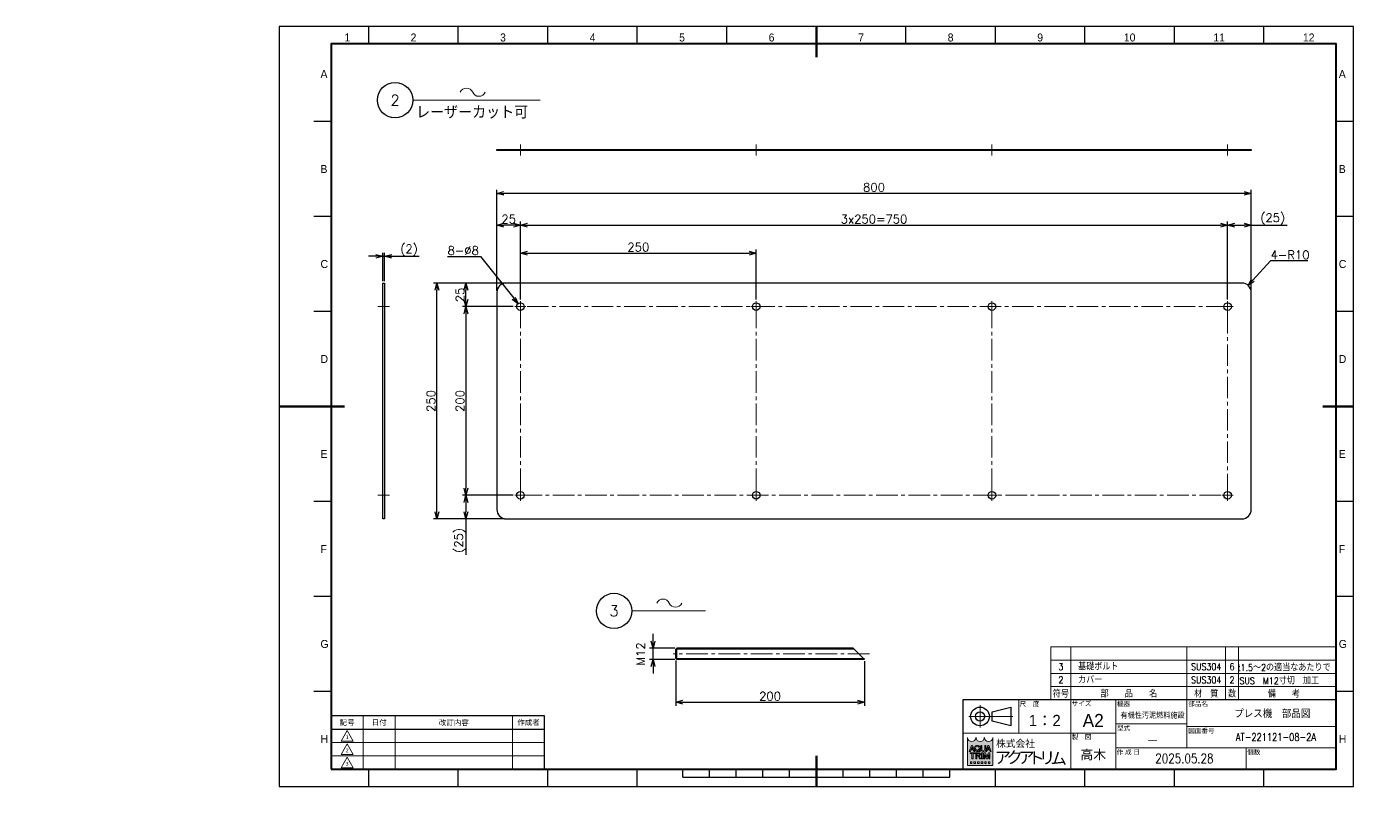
# Model space of a CAD drawing. Header units: millimetres. Extents: x 0 to 3203, y -17 to 1272.
# Drawn here: x 1796 to 3203, y 0 to 806 of the extents above; entities that cross this region are included whole.
import ezdxf
from ezdxf import colors
from ezdxf.entities.mleader import LeaderData, LeaderLine
from ezdxf.enums import TextEntityAlignment as Align
from ezdxf.math import Vec2, Vec3

# ---------------------------------------------------------------- set-up
doc = ezdxf.new("R2010")
doc.units = ezdxf.units.MM
doc.header["$LTSCALE"] = 1.2
doc.header["$PDMODE"] = 99
doc.header["$PDSIZE"] = 1
doc.linetypes.add('CENTER2', pattern=[28.575, 19.05, -3.175, 3.175, -3.175])
for name, color, linetype, lineweight in [('02_細線', 5, 'Continuous', 13), ('04_中心線', 1, 'CENTER2', 9), ('05_CENTER', 4, 'CENTER2', 13), ('08_DIM', 3, 'Continuous', 13), ('99_図枠', 7, 'Continuous', 40)]:
    doc.layers.add(name, color=color, linetype=linetype, lineweight=lineweight)
doc.styles.add('KSS_TXT', font='txt.shx', dxfattribs={"bigfont": 'extfont2.shx'})
doc.styles.add('MS_G', font='MS Gothic.ttf')
doc.styles.get("Standard").update_dxf_attribs({"font": 'txt.shx', "bigfont": 'extfont2.shx'})
doc.styles.add('寸法用', font='simplex.shx', dxfattribs={"width": 0.8, "bigfont": '@extfont2.shx'})
doc.styles.add('表題用', font='MS PGothic.ttf')
doc.dimstyles.new('KSS_DIM', dxfattribs={"dimscale": 3, "dimtxt": 3, "dimasz": 2.5, "dimexe": 1.25, "dimexo": 0.625, "dimtad": 1, "dimdsep": 46, "dimtxsty": 'KSS_TXT', "dimblk": 'OPEN30', "dimcen": 0, "dimazin": 2, "dimtfac": 0.75, "dimtmove": 0, "dimatfit": 3, "dimldrblk": 'OPEN30', "dimfxl": 1.25, "dimtolj": 1, "dimarcsym": 0})
doc.dimstyles.new('KSS_DIM$3', dxfattribs={"dimscale": 3, "dimtxt": 3, "dimasz": 2.5, "dimexe": 1.25, "dimexo": 0.625, "dimtad": 1, "dimtih": 1, "dimtoh": 1, "dimdsep": 46, "dimtxsty": 'KSS_TXT', "dimblk": 'OPEN30', "dimcen": 0, "dimazin": 2, "dimtfac": 0.75, "dimtofl": 0, "dimtmove": 0, "dimatfit": 3, "dimldrblk": 'OPEN30', "dimfxl": 1.25, "dimtolj": 1, "dimarcsym": 0})
doc.dimstyles.new('KSS_DIM$4', dxfattribs={"dimscale": 3, "dimtxt": 3, "dimasz": 2.5, "dimexe": 1.25, "dimexo": 0.625, "dimtad": 1, "dimtih": 1, "dimtoh": 1, "dimdsep": 46, "dimtxsty": 'KSS_TXT', "dimblk": 'OPEN30', "dimcen": 0, "dimse1": 1, "dimazin": 2, "dimtfac": 0.75, "dimtofl": 0, "dimtmove": 0, "dimatfit": 3, "dimldrblk": 'OPEN30', "dimfxl": 1.25, "dimtolj": 1, "dimarcsym": 0})

# ---------------------------------------------------------------- blocks, each defined once
blk = doc.blocks.new('_Open30')
at = {"color": 0, "linetype": 'ByBlock', "lineweight": -2}
for p, q in [((-1, 0.27), (0, 0)), ((0, 0), (-1, -0.27)), ((0, 0), (-1, 0))]:
    blk.add_line(p, q, dxfattribs=at)
blk = doc.blocks.new('*D175')
at = {"layer": '08_DIM', "color": 0, "lineweight": -2, "transparency": 16777216}
for p, q in [((2294.9, 525.5), (2294.9, 598.8)), ((2312.4, 595), (2302.4, 595)), ((2319.9, 516.3), (2319.9, 598.8))]:
    blk.add_line(p, q, dxfattribs=at)
at = {"layer": 'Defpoints', "color": 0, "transparency": 16777216}
for p in [(2294.9, 595), (2294.9, 523.6), (2319.9, 514.5)]:
    blk.add_point(p, dxfattribs=at)
at = {"layer": '08_DIM', "color": 0, "lineweight": -2, "transparency": 16777216, "xscale": 7.5, "yscale": 7.5, "zscale": 7.5, "rotation": 180}
blk.add_blockref('_Open30', (2294.9, 595), dxfattribs=at)
at = {"layer": '08_DIM', "color": 0, "lineweight": -2, "transparency": 16777216, "xscale": 7.5, "yscale": 7.5, "zscale": 7.5}
blk.add_blockref('_Open30', (2319.9, 595), dxfattribs=at)
at = {"layer": '08_DIM', "color": 0, "transparency": 16777216, "insert": (2307.4, 601.4), "char_height": 9, "attachment_point": 5, "style": 'KSS_TXT'}
blk.add_mtext('\\A1;25', dxfattribs=at)
blk = doc.blocks.new('*D176')
at = {"layer": '08_DIM', "color": 0, "lineweight": -2, "transparency": 16777216}
for p, q in [((2319.9, 516.3), (2319.9, 569.1)), ((2327.4, 565.3), (2562.4, 565.3)), ((2569.9, 516.3), (2569.9, 569.1))]:
    blk.add_line(p, q, dxfattribs=at)
at = {"layer": 'Defpoints', "color": 0, "transparency": 16777216}
for p in [(2569.9, 565.3), (2319.9, 514.5), (2569.9, 514.5)]:
    blk.add_point(p, dxfattribs=at)
at = {"layer": '08_DIM', "color": 0, "lineweight": -2, "transparency": 16777216, "xscale": 7.5, "yscale": 7.5, "zscale": 7.5, "rotation": 180}
blk.add_blockref('_Open30', (2319.9, 565.3), dxfattribs=at)
at = {"layer": '08_DIM', "color": 0, "lineweight": -2, "transparency": 16777216, "xscale": 7.5, "yscale": 7.5, "zscale": 7.5}
blk.add_blockref('_Open30', (2569.9, 565.3), dxfattribs=at)
at = {"layer": '08_DIM', "color": 0, "transparency": 16777216, "insert": (2444.9, 571.7), "char_height": 9, "attachment_point": 5, "style": 'KSS_TXT'}
blk.add_mtext('\\A1;250', dxfattribs=at)
blk = doc.blocks.new('*D177')
at = {"layer": '08_DIM', "color": 0, "lineweight": -2, "transparency": 16777216}
for p, q in [((2319.9, 516.3), (2319.9, 598.8)), ((2327.4, 595), (3062.4, 595)), ((3069.9, 516.3), (3069.9, 598.8))]:
    blk.add_line(p, q, dxfattribs=at)
at = {"layer": 'Defpoints', "color": 0, "transparency": 16777216}
for p in [(3069.9, 595), (2319.9, 514.5), (3069.9, 514.5)]:
    blk.add_point(p, dxfattribs=at)
at = {"layer": '08_DIM', "color": 0, "lineweight": -2, "transparency": 16777216, "xscale": 7.5, "yscale": 7.5, "zscale": 7.5, "rotation": 180}
blk.add_blockref('_Open30', (2319.9, 595), dxfattribs=at)
at = {"layer": '08_DIM', "color": 0, "lineweight": -2, "transparency": 16777216, "xscale": 7.5, "yscale": 7.5, "zscale": 7.5}
blk.add_blockref('_Open30', (3069.9, 595), dxfattribs=at)
at = {"layer": '08_DIM', "color": 0, "transparency": 16777216, "insert": (2694.9, 601.4), "char_height": 9, "attachment_point": 5, "style": 'KSS_TXT'}
blk.add_mtext('\\A1;3x250=750', dxfattribs=at)
blk = doc.blocks.new('*D178')
at = {"layer": '08_DIM', "color": 0, "lineweight": -2, "transparency": 16777216}
for p, q in [((3069.9, 516.3), (3069.9, 598.8)), ((3077.4, 595), (3087.4, 595)), ((3094.9, 525.5), (3094.9, 598.8)), ((3094.9, 595), (3133.2, 595))]:
    blk.add_line(p, q, dxfattribs=at)
at = {"layer": 'Defpoints', "color": 0, "transparency": 16777216}
for p in [(3094.9, 595), (3094.9, 523.6), (3069.9, 514.5)]:
    blk.add_point(p, dxfattribs=at)
at = {"layer": '08_DIM', "color": 0, "lineweight": -2, "transparency": 16777216, "xscale": 7.5, "yscale": 7.5, "zscale": 7.5, "rotation": 180}
blk.add_blockref('_Open30', (3069.9, 595), dxfattribs=at)
at = {"layer": '08_DIM', "color": 0, "lineweight": -2, "transparency": 16777216, "xscale": 7.5, "yscale": 7.5, "zscale": 7.5}
blk.add_blockref('_Open30', (3094.9, 595), dxfattribs=at)
at = {"layer": '08_DIM', "color": 0, "transparency": 16777216, "insert": (3117.8, 601.4), "char_height": 9, "attachment_point": 5, "style": 'KSS_TXT'}
blk.add_mtext('\\A1;(25)', dxfattribs=at)
blk = doc.blocks.new('*D179')
at = {"layer": '08_DIM', "color": 0, "lineweight": -2, "transparency": 16777216}
for p, q in [((2294.9, 525.5), (2294.9, 632.5)), ((3087.4, 628.7), (2302.4, 628.7)), ((3094.9, 525.5), (3094.9, 632.5))]:
    blk.add_line(p, q, dxfattribs=at)
at = {"layer": 'Defpoints', "color": 0, "transparency": 16777216}
for p in [(2294.9, 628.7), (2294.9, 523.6), (3094.9, 523.6)]:
    blk.add_point(p, dxfattribs=at)
at = {"layer": '08_DIM', "color": 0, "lineweight": -2, "transparency": 16777216, "xscale": 7.5, "yscale": 7.5, "zscale": 7.5, "rotation": 180}
blk.add_blockref('_Open30', (2294.9, 628.7), dxfattribs=at)
at = {"layer": '08_DIM', "color": 0, "lineweight": -2, "transparency": 16777216, "xscale": 7.5, "yscale": 7.5, "zscale": 7.5}
blk.add_blockref('_Open30', (3094.9, 628.7), dxfattribs=at)
at = {"layer": '08_DIM', "color": 0, "transparency": 16777216, "insert": (2694.9, 635.1), "char_height": 9, "attachment_point": 5, "style": 'KSS_TXT'}
blk.add_mtext('\\A1;800', dxfattribs=at)
blk = doc.blocks.new('*D180')
at = {"layer": '08_DIM', "color": 0, "lineweight": -2, "transparency": 16777216}
for p, q in [((2303.1, 533.6), (2258.4, 533.6)), ((2262.1, 516.1), (2262.1, 526.1)), ((2312.2, 508.6), (2258.4, 508.6))]:
    blk.add_line(p, q, dxfattribs=at)
at = {"layer": 'Defpoints', "color": 0, "transparency": 16777216}
for p in [(2262.1, 533.6), (2304.9, 533.6), (2314.1, 508.6)]:
    blk.add_point(p, dxfattribs=at)
at = {"layer": '08_DIM', "color": 0, "lineweight": -2, "transparency": 16777216, "xscale": 7.5, "yscale": 7.5, "zscale": 7.5}
for p, rotation in [((2262.1, 533.6), 90), ((2262.1, 508.6), 270)]:
    blk.add_blockref('_Open30', p, dxfattribs=dict(at, rotation=rotation))
at = {"layer": '08_DIM', "color": 0, "transparency": 16777216, "insert": (2255.8, 521.1), "char_height": 9, "attachment_point": 5, "rotation": 90, "style": 'KSS_TXT'}
blk.add_mtext('\\A1;25', dxfattribs=at)
blk = doc.blocks.new('*D181')
at = {"layer": '08_DIM', "color": 0, "lineweight": -2, "transparency": 16777216}
for p, q in [((2312.2, 508.6), (2258.4, 508.6)), ((2262.1, 501.1), (2262.1, 316.1)), ((2312.2, 308.6), (2258.4, 308.6))]:
    blk.add_line(p, q, dxfattribs=at)
at = {"layer": 'Defpoints', "color": 0, "transparency": 16777216}
for p in [(2314.1, 508.6), (2262.1, 308.6), (2314.1, 308.6)]:
    blk.add_point(p, dxfattribs=at)
at = {"layer": '08_DIM', "color": 0, "lineweight": -2, "transparency": 16777216, "xscale": 7.5, "yscale": 7.5, "zscale": 7.5}
for p, rotation in [((2262.1, 508.6), 90), ((2262.1, 308.6), 270)]:
    blk.add_blockref('_Open30', p, dxfattribs=dict(at, rotation=rotation))
at = {"layer": '08_DIM', "color": 0, "transparency": 16777216, "insert": (2255.8, 408.6), "char_height": 9, "attachment_point": 5, "rotation": 90, "style": 'KSS_TXT'}
blk.add_mtext('\\A1;200', dxfattribs=at)
blk = doc.blocks.new('*D182')
at = {"layer": '08_DIM', "color": 0, "lineweight": -2, "transparency": 16777216}
for p, q in [((2312.2, 308.6), (2258.4, 308.6)), ((2262.1, 301.1), (2262.1, 291.1)), ((2303.1, 283.6), (2258.4, 283.6)), ((2262.1, 283.6), (2262.1, 245.4))]:
    blk.add_line(p, q, dxfattribs=at)
at = {"layer": 'Defpoints', "color": 0, "transparency": 16777216}
for p in [(2314.1, 308.6), (2262.1, 283.6), (2304.9, 283.6)]:
    blk.add_point(p, dxfattribs=at)
at = {"layer": '08_DIM', "color": 0, "lineweight": -2, "transparency": 16777216, "xscale": 7.5, "yscale": 7.5, "zscale": 7.5}
for p, rotation in [((2262.1, 308.6), 90), ((2262.1, 283.6), 270)]:
    blk.add_blockref('_Open30', p, dxfattribs=dict(at, rotation=rotation))
at = {"layer": '08_DIM', "color": 0, "transparency": 16777216, "insert": (2255.8, 260.7), "char_height": 9, "attachment_point": 5, "rotation": 90, "style": 'KSS_TXT'}
blk.add_mtext('\\A1;(25)', dxfattribs=at)
blk = doc.blocks.new('*D183')
at = {"layer": '08_DIM', "color": 0, "lineweight": -2, "transparency": 16777216}
for p, q in [((2303.1, 533.6), (2227.6, 533.6)), ((2231.4, 291.1), (2231.4, 526.1)), ((2303.1, 283.6), (2227.6, 283.6))]:
    blk.add_line(p, q, dxfattribs=at)
at = {"layer": 'Defpoints', "color": 0, "transparency": 16777216}
for p in [(2231.4, 533.6), (2304.9, 533.6), (2304.9, 283.6)]:
    blk.add_point(p, dxfattribs=at)
at = {"layer": '08_DIM', "color": 0, "lineweight": -2, "transparency": 16777216, "xscale": 7.5, "yscale": 7.5, "zscale": 7.5}
for p, rotation in [((2231.4, 533.6), 90), ((2231.4, 283.6), 270)]:
    blk.add_blockref('_Open30', p, dxfattribs=dict(at, rotation=rotation))
at = {"layer": '08_DIM', "color": 0, "transparency": 16777216, "insert": (2225, 408.6), "char_height": 9, "attachment_point": 5, "rotation": 90, "style": 'KSS_TXT'}
blk.add_mtext('\\A1;250', dxfattribs=at)
blk = doc.blocks.new('*D184')
at = {"layer": '08_DIM', "color": 0, "lineweight": -2, "transparency": 16777216}
for p, q in [((3115.3, 557.1), (3096.7, 536.6)), ((3154.8, 557.1), (3115.3, 557.1))]:
    blk.add_line(p, q, dxfattribs=at)
at = {"layer": 'Defpoints', "color": 0, "transparency": 16777216}
for p in [(3084.9, 523.6), (3091.6, 531)]:
    blk.add_point(p, dxfattribs=at)
at = {"layer": '08_DIM', "color": 0, "lineweight": -2, "transparency": 16777216, "xscale": 7.5, "yscale": 7.5, "zscale": 7.5, "rotation": 227.857630260528}
blk.add_blockref('_Open30', (3091.6, 531), dxfattribs=at)
at = {"layer": '08_DIM', "color": 0, "transparency": 16777216, "insert": (3136.1, 563.5), "char_height": 9, "attachment_point": 5, "style": 'KSS_TXT'}
blk.add_mtext('\\A1;4-R10', dxfattribs=at)
blk = doc.blocks.new('*D185')
at = {"layer": '08_DIM', "color": 0, "lineweight": -2, "transparency": 16777216}
for p, q in [((2173.9, 535.5), (2173.9, 565.8)), ((2175.9, 535.5), (2175.9, 565.8)), ((2166.4, 562), (2158.9, 562)), ((2173.9, 562), (2175.9, 562)), ((2183.4, 562), (2212.6, 562))]:
    blk.add_line(p, q, dxfattribs=at)
at = {"layer": 'Defpoints', "color": 0, "transparency": 16777216}
for p in [(2175.9, 562), (2173.9, 533.6), (2175.9, 533.6)]:
    blk.add_point(p, dxfattribs=at)
at = {"layer": '08_DIM', "color": 0, "lineweight": -2, "transparency": 16777216, "xscale": 7.5, "yscale": 7.5, "zscale": 7.5}
blk.add_blockref('_Open30', (2173.9, 562), dxfattribs=at)
at = {"layer": '08_DIM', "color": 0, "lineweight": -2, "transparency": 16777216, "xscale": 7.5, "yscale": 7.5, "zscale": 7.5, "rotation": 180}
blk.add_blockref('_Open30', (2175.9, 562), dxfattribs=at)
at = {"layer": '08_DIM', "color": 0, "transparency": 16777216, "insert": (2201.8, 568.4), "char_height": 9, "attachment_point": 5, "style": 'KSS_TXT'}
blk.add_mtext('\\A1;(2)', dxfattribs=at)
blk = doc.blocks.new('*D186')
at = {"layer": '08_DIM', "color": 0, "lineweight": -2, "transparency": 16777216}
for p, q in [((2242.7, 561.7), (2277.6, 561.7)), ((2277.6, 561.7), (2312.8, 517.6))]:
    blk.add_line(p, q, dxfattribs=at)
at = {"layer": 'Defpoints', "color": 0, "transparency": 16777216}
for p in [(2317.4, 511.7), (2322.4, 505.5)]:
    blk.add_point(p, dxfattribs=at)
at = {"layer": '08_DIM', "color": 0, "lineweight": -2, "transparency": 16777216, "xscale": 7.5, "yscale": 7.5, "zscale": 7.5, "rotation": 308.5551457566594}
blk.add_blockref('_Open30', (2317.4, 511.7), dxfattribs=at)
at = {"layer": '08_DIM', "color": 0, "transparency": 16777216, "insert": (2259.2, 568.1), "char_height": 9, "attachment_point": 5, "style": 'KSS_TXT'}
blk.add_mtext('\\A1;8-%%C8', dxfattribs=at)
blk = doc.blocks.new('*D189')
at = {"layer": '08_DIM', "color": 0, "lineweight": -2, "transparency": 16777216}
for p, q in [((2484.7, 133.6), (2484.7, 85.4)), ((2684.7, 132.7), (2684.7, 85.4)), ((2492.2, 89.2), (2677.2, 89.2))]:
    blk.add_line(p, q, dxfattribs=at)
at = {"layer": 'Defpoints', "color": 0, "transparency": 16777216}
for p in [(2484.7, 135.5), (2684.7, 134.6), (2684.7, 89.2)]:
    blk.add_point(p, dxfattribs=at)
at = {"layer": '08_DIM', "color": 0, "lineweight": -2, "transparency": 16777216, "xscale": 7.5, "yscale": 7.5, "zscale": 7.5, "rotation": 180}
blk.add_blockref('_Open30', (2484.7, 89.2), dxfattribs=at)
at = {"layer": '08_DIM', "color": 0, "lineweight": -2, "transparency": 16777216, "xscale": 7.5, "yscale": 7.5, "zscale": 7.5}
blk.add_blockref('_Open30', (2684.7, 89.2), dxfattribs=at)
at = {"layer": '08_DIM', "color": 0, "transparency": 16777216, "insert": (2584.7, 95.6), "char_height": 9, "attachment_point": 5, "style": 'KSS_TXT'}
blk.add_mtext('\\A1;200', dxfattribs=at)
blk = doc.blocks.new('AM_BALLOON1')
at = {"transparency": 16777216}
blk.add_circle((0, 0), 5, dxfattribs=at)
blk.add_attdef('B_NUMBER', text='', height=3, dxfattribs=at).set_placement((0, 0), align=Align.MIDDLE_CENTER)
blk = doc.blocks.new('_OPEN')
at = {"color": 0, "linetype": 'ByBlock'}
for p, q in [((-1, 0.17), (0, 0)), ((0, 0), (-1, -0.17)), ((0, 0), (-1, 0))]:
    blk.add_line(p, q, dxfattribs=at)
blk = doc.blocks.new('p1ba05')
for centre, start, end in [((-2.95, 0.29), 24.2276, 155.5758), ((0, 1.62), 204.2276, 335.5758)]:
    blk.add_arc(centre, 1.62, start, end)
blk = doc.blocks.new('*D193')
at = {"layer": '08_DIM', "color": 0, "lineweight": -2, "transparency": 16777216}
for p, q in [((2460.5, 154.1), (2460.5, 161.6)), ((2483.8, 146.6), (2456.7, 146.6)), ((2460.5, 134.6), (2460.5, 146.6)), ((2483.8, 134.6), (2456.7, 134.6)), ((2460.5, 127.1), (2460.5, 119.6))]:
    blk.add_line(p, q, dxfattribs=at)
at = {"layer": 'Defpoints', "color": 0, "transparency": 16777216}
for p in [(2460.5, 146.6), (2485.7, 146.6), (2485.7, 134.6)]:
    blk.add_point(p, dxfattribs=at)
at = {"layer": '08_DIM', "color": 0, "lineweight": -2, "transparency": 16777216, "xscale": 7.5, "yscale": 7.5, "zscale": 7.5}
for p, rotation in [((2460.5, 146.6), 270), ((2460.5, 134.6), 90)]:
    blk.add_blockref('_Open30', p, dxfattribs=dict(at, rotation=rotation))
at = {"layer": '08_DIM', "color": 0, "transparency": 16777216, "insert": (2447.4, 140.3), "char_height": 9, "attachment_point": 5, "rotation": 90, "style": 'KSS_TXT'}
blk.add_mtext('\\A1;M12', dxfattribs=at)

msp = doc.modelspace()

# ---------------------------------------------------------------- hatches: boundary and pattern name
at = {"layer": '99_図枠', "lineweight": 5}
h = msp.add_hatch(color=256, dxfattribs=at)
h.dxf.hatch_style = 1
edge = h.paths.add_edge_path()
edge.add_arc((2820.888, 51.518), 0.128, 90, 180)
edge.add_ellipse((2816.405, 51.518), major_axis=(-4.355, 0), ratio=0.88235294, start_angle=360, end_angle=540, ccw=False)
edge.add_arc((2811.923, 51.518), 0.128, 3.187318, 180)
edge.add_ellipse((2807.44, 51.518), major_axis=(-4.355, 0), ratio=0.88235294, start_angle=360, end_angle=540, ccw=False)
edge.add_arc((2802.957, 51.518), 0.128, 3.187318, 180)
edge.add_ellipse((2798.474, 51.518), major_axis=(-4.355, 0), ratio=0.88235294, start_angle=360, end_angle=540, ccw=False)
edge.add_arc((2793.992, 51.518), 0.128, 3.187318, 90)
edge.add_line((2793.992, 51.646), (2793.992, 22.059))
edge.add_line((2793.992, 22.059), (2820.888, 22.059))
edge.add_line((2820.888, 22.059), (2820.888, 51.646))
h.paths.add_polyline_path([(2798.329, 43.344), (2799.391, 43.344), (2801.805, 36.971), (2801.805, 36.94), (2800.656, 36.94), (2800.055, 38.629), (2797.69, 38.629), (2798.037, 39.602), (2799.708, 39.602), (2798.86, 41.985), (2797.064, 36.94), (2795.914, 36.94), (2795.914, 36.971)], flags=16)
edge = h.paths.add_edge_path(flags=16)
edge.add_ellipse((2804.478, 40.527), major_axis=(-2.946, 0), ratio=0.95652174, start_angle=180, end_angle=360, ccw=False)
edge.add_line((2807.424, 40.527), (2807.424, 39.758))
edge.add_ellipse((2804.478, 39.758), major_axis=(-2.946, 0), ratio=0.95652174, start_angle=142.105255, end_angle=180, ccw=False)
edge.add_line((2806.803, 38.027), (2805.977, 38.708))
edge.add_ellipse((2804.478, 39.834), major_axis=(1.878, 0), ratio=0.99503582, start_angle=-37.042763, end_angle=0)
edge.add_line((2806.357, 39.833), (2806.357, 40.451))
edge.add_ellipse((2804.478, 40.451), major_axis=(1.878, 0), ratio=0.99471826, start_angle=360, end_angle=540)
edge.add_line((2802.6, 40.451), (2802.6, 39.833))
edge.add_ellipse((2804.478, 39.834), major_axis=(1.878, 0), ratio=0.99503582, start_angle=-180, end_angle=-65.757949)
edge.add_line((2805.249, 38.129), (2804.726, 38.638))
edge.add_line((2804.726, 38.638), (2805.294, 39.241))
edge.add_line((2805.294, 39.241), (2807.666, 37.286))
edge.add_line((2807.666, 37.286), (2806.925, 36.499))
edge.add_line((2806.925, 36.499), (2806.034, 37.366))
edge.add_ellipse((2804.478, 39.758), major_axis=(-2.946, 0), ratio=0.95652174, start_angle=0, end_angle=121.883625, ccw=False)
edge.add_line((2801.532, 39.758), (2801.532, 40.527))
h.paths.add_polyline_path([(2801.996, 35.66), (2801.996, 34.763), (2800.075, 34.763, 0.41421356), (2799.947, 34.635), (2799.947, 29.256), (2798.794, 29.256), (2798.794, 34.635, 0.41421356), (2798.666, 34.763), (2796.745, 34.763), (2796.745, 35.66)], flags=16)
edge = h.paths.add_edge_path(flags=16)
edge.add_line((2802.726, 35.66), (2805.672, 35.66))
edge.add_ellipse((2805.672, 33.975), major_axis=(-2.067, 0), ratio=0.8148203, start_angle=111.386975, end_angle=270, ccw=False)
edge.add_arc((2805.989, 31.692), 0.837, 22.272952, 58.553113, ccw=False)
edge.add_line((2806.764, 32.009), (2807.867, 29.307))
edge.add_line((2807.867, 29.307), (2807.867, 29.256))
edge.add_line((2807.867, 29.256), (2806.625, 29.256))
edge.add_line((2806.625, 29.256), (2805.65, 31.969))
edge.add_arc((2805.175, 31.778), 0.512, 21.928298, 90)
edge.add_line((2805.175, 32.29), (2803.917, 32.29))
edge.add_line((2803.917, 32.29), (2803.917, 33.187))
edge.add_line((2803.917, 33.187), (2805.826, 33.187))
edge.add_arc((2805.798, 33.975), 0.789, 271.997057, 448.002943)
edge.add_line((2805.826, 34.763), (2803.879, 34.763))
edge.add_line((2803.879, 34.763), (2803.879, 29.256))
edge.add_line((2803.879, 29.256), (2802.726, 29.256))
edge.add_line((2802.726, 29.256), (2802.726, 35.66))
h.paths.add_polyline_path([(2808.016, 43.344), (2809.169, 43.344), (2809.169, 39.758, 0.17503056), (2809.677, 38.29, 0.25714961), (2811.734, 38.29, 0.17503056), (2812.243, 39.758), (2812.243, 43.344), (2813.395, 43.344), (2813.395, 39.526, -0.37939124), (2810.898, 36.94), (2810.514, 36.94, -0.37939124), (2808.016, 39.526)], flags=16)
h.paths.add_polyline_path([(2808.839, 35.66), (2810.248, 35.66), (2810.248, 34.763, 0.41421356), (2810.119, 34.635), (2810.119, 30.28, 0.41421356), (2810.248, 30.152), (2810.248, 29.256), (2808.839, 29.256), (2808.839, 30.152, 0.41421356), (2808.967, 30.28), (2808.967, 34.635, 0.41421356), (2808.839, 34.763)], flags=16)
h.paths.add_polyline_path([(2811.402, 35.66), (2813.074, 35.66), (2814.603, 31.009), (2816.133, 35.66), (2817.807, 35.66), (2817.807, 29.256), (2816.654, 29.256), (2816.654, 33.738), (2815.18, 29.256), (2814.027, 29.256), (2812.553, 33.738), (2812.554, 29.256), (2811.402, 29.256)], flags=16)
h.paths.add_polyline_path([(2815.745, 43.344), (2816.807, 43.344), (2819.222, 36.971), (2819.222, 36.94), (2818.072, 36.94), (2817.471, 38.629), (2815.107, 38.629), (2815.454, 39.602), (2817.125, 39.602), (2816.276, 41.985), (2814.48, 36.94), (2813.331, 36.94), (2813.331, 36.971)], flags=16)
h.paths.add_polyline_path([(2797.065, 25.902), (2798.602, 25.902), (2798.602, 24.365), (2797.065, 24.365)], flags=16)
h.paths.add_polyline_path([(2800.908, 25.902), (2802.445, 25.902), (2802.445, 24.365), (2800.908, 24.365)], flags=16)
h.paths.add_polyline_path([(2804.75, 25.902), (2806.287, 25.902), (2806.287, 24.365), (2804.75, 24.365)], flags=16)
h.paths.add_polyline_path([(2808.593, 25.902), (2810.13, 25.902), (2810.13, 24.365), (2808.593, 24.365)], flags=16)
h.paths.add_polyline_path([(2812.435, 25.902), (2813.972, 25.902), (2813.972, 24.365), (2812.435, 24.365)], flags=16)
h.paths.add_polyline_path([(2816.277, 25.902), (2817.814, 25.902), (2817.814, 24.365), (2816.277, 24.365)], flags=16)

# ---------------------------------------------------------------- linework, layer by layer
at = {"color": 0}
for p, q in [((2485.678, 146.573), (2484.731, 145.626)), ((2484.731, 135.52), (2484.731, 145.626)), ((2485.678, 134.573), (2485.678, 146.573)), ((2672.731, 146.573), (2485.678, 146.573)), ((2485.678, 134.573), (2484.731, 135.52)), ((2684.731, 134.573), (2485.678, 134.573))]:
    msp.add_line(p, q, dxfattribs=at)
msp.add_line((2672.731, 146.573), (2684.731, 134.573))
for points in [[(2294.93, 675.332), (3094.93, 675.332), (3094.93, 674.132), (2294.93, 674.132)], [(2173.898, 533.617), (2175.898, 533.626), (2175.898, 283.626), (2173.898, 283.617)]]:
    msp.add_lwpolyline(points, close=True, dxfattribs=at)
msp.add_lwpolyline([(2304.93, 283.617), (3084.93, 283.617, 0.41421356), (3094.93, 293.617), (3094.93, 523.617, 0.41421356), (3084.93, 533.617), (2304.93, 533.617, 0.41421356), (2294.93, 523.617), (2294.93, 293.617, 0.41421356)], format="xyb", close=True, dxfattribs=at)
for centre in [(2319.93, 508.617), (2569.93, 508.617), (2819.93, 508.617), (3069.93, 508.617), (2319.93, 308.617), (2569.93, 308.617), (2819.93, 308.617), (3069.93, 308.617)]:
    msp.add_circle(centre, 4, dxfattribs=at)
at = {"layer": '02_細線'}
for p, q in [((2673.678, 145.626), (2484.731, 145.626)), ((2882.562, 91.846), (2882.562, 147.841)), ((2882.562, 147.841), (3184.974, 147.841)), ((2903.56, 147.841), (2903.56, 91.846)), ((3026.728, 147.841), (3026.728, 91.846)), ((3067.612, 147.841), (3067.612, 91.846)), ((3081.611, 147.841), (3081.611, 91.846)), ((2684.731, 135.52), (2484.731, 135.52)), ((2882.562, 133.842), (3184.974, 133.842)), ((2882.562, 119.844), (3184.974, 119.844)), ((2882.562, 105.845), (3184.974, 105.845))]:
    msp.add_line(p, q, dxfattribs=at)
at = {"layer": '04_中心線', "linetype": 'CENTER2'}
msp.add_line((2690.009, 140.573), (2481.731, 140.573), dxfattribs=at)
at = {"layer": '05_CENTER'}
for p, q in [((2319.93, 668.879), (2319.93, 680.565)), ((2569.93, 668.879), (2569.93, 680.565)), ((2819.93, 668.879), (2819.93, 680.565)), ((3069.93, 668.879), (3069.93, 680.565)), ((2181.119, 508.617), (2168.633, 508.617)), ((2325.773, 508.617), (2314.087, 508.617)), ((2319.93, 502.774), (2319.93, 514.46)), ((2575.773, 508.617), (2564.087, 508.617)), ((2569.93, 502.774), (2569.93, 514.46)), ((2569.93, 508.617), (2569.93, 308.617)), ((2825.773, 508.617), (2814.087, 508.617)), ((2819.93, 502.774), (2819.93, 514.46)), ((2819.93, 508.617), (2819.93, 308.617)), ((3075.773, 508.617), (3064.087, 508.617)), ((3069.93, 502.774), (3069.93, 514.46)), ((2319.93, 302.774), (2319.93, 314.46)), ((2569.93, 302.774), (2569.93, 314.46)), ((2819.93, 302.774), (2819.93, 314.46)), ((3069.93, 302.774), (3069.93, 314.46)), ((2181.119, 308.617), (2168.633, 308.617)), ((2325.773, 308.617), (2314.087, 308.617)), ((2575.773, 308.617), (2564.087, 308.617)), ((2825.773, 308.617), (2814.087, 308.617)), ((3075.773, 308.617), (3064.087, 308.617))]:
    msp.add_line(p, q, dxfattribs=at)
msp.add_lwpolyline([(2319.93, 308.617), (3069.93, 308.617), (3069.93, 508.617), (2319.93, 508.617)], close=True, dxfattribs=at)
at = {"layer": '08_DIM'}
for p, q in [((2205.729, 727.498), (2340.84, 727.498)), ((2437.948, 185.945), (2516.098, 185.945))]:
    msp.add_line(p, q, dxfattribs=at)
at = {"layer": '99_図枠', "lineweight": 25}
for p, q in [((2159.009, 787.174), (2159.009, 805.56)), ((2253.95, 787.174), (2253.95, 805.56)), ((2348.891, 787.174), (2348.891, 805.56)), ((2443.832, 787.174), (2443.832, 805.56)), ((2538.773, 787.174), (2538.773, 805.56)), ((2728.655, 787.174), (2728.655, 805.56)), ((2823.596, 787.174), (2823.596, 805.56)), ((2918.537, 787.174), (2918.537, 805.56)), ((2918.537, 787.174), (2918.537, 805.56)), ((3013.478, 787.174), (3013.478, 805.56)), ((3108.419, 787.174), (3108.419, 805.56)), ((2119.168, 704.855), (2100.783, 704.855)), ((3203.36, 704.855), (3184.974, 704.855)), ((2119.168, 604.149), (2100.783, 604.149)), ((3203.36, 604.149), (3184.974, 604.149)), ((2119.168, 503.444), (2100.783, 503.444)), ((3203.36, 503.444), (3184.974, 503.444)), ((2119.168, 302.034), (2100.783, 302.034)), ((3203.36, 302.034), (3184.974, 302.034)), ((2119.168, 201.328), (2100.783, 201.328)), ((3203.36, 201.328), (3184.974, 201.328)), ((2119.168, 100.623), (2100.783, 100.623)), ((3203.36, 100.623), (3184.974, 100.623)), ((2119.168, 60.732), (2345.454, 60.732)), ((2159.009, 0), (2159.009, 18.304)), ((2253.95, 0), (2253.95, 18.304)), ((2348.891, 0), (2348.891, 18.304)), ((2443.832, 0), (2443.832, 18.304)), ((2492.285, 9.818), (2492.285, 18.304)), ((2520.571, 9.818), (2520.571, 18.304)), ((2548.857, 9.818), (2548.857, 18.304)), ((2577.142, 9.818), (2577.142, 18.304)), ((2605.428, 9.818), (2605.428, 18.304)), ((2662, 9.818), (2662, 18.304)), ((2690.285, 9.818), (2690.285, 18.304)), ((2718.571, 9.818), (2718.571, 18.304)), ((2746.857, 9.818), (2746.857, 18.304)), ((2775.142, 9.818), (2775.142, 18.304)), ((2823.596, 0), (2823.596, 18.304)), ((2918.537, -0.082), (2918.537, 18.304)), ((2918.537, 0), (2918.537, 18.304)), ((3013.478, 0), (3013.478, 18.304)), ((3108.419, 0), (3108.419, 18.304)), ((2492.285, 9.818), (2775.142, 9.818))]:
    msp.add_line(p, q, dxfattribs=at)
at = {"layer": '99_図枠', "lineweight": 53}
for p, q in [((2633.714, 805.56), (2633.714, 773.031)), ((2064.068, 402.739), (2133.311, 402.739)), ((3203.36, 402.739), (3170.831, 402.739)), ((2633.714, 0), (2633.714, 32.446))]:
    msp.add_line(p, q, dxfattribs=at)
at = {"layer": '99_図枠', "lineweight": 13}
for p, q in [((2807.289, 62.288), (2807.289, 86.048)), ((2848.374, 56.489), (2848.374, 91.846)), ((2903.531, 18.304), (2903.531, 91.846)), ((2951.188, 18.304), (2951.188, 91.846)), ((3026.712, 91.846), (3026.712, 40.932)), ((2153.111, 18.304), (2153.111, 74.875)), ((2187.054, 18.304), (2187.054, 74.875)), ((2311.511, 18.304), (2311.511, 74.875)), ((2795.409, 74.168), (2841.939, 74.168)), ((2951.188, 56.489), (2788.974, 56.489)), ((2951.188, 66.389), (3026.712, 66.389)), ((3026.712, 63.561), (3184.974, 63.561)), ((2119.168, 46.589), (2345.454, 46.589)), ((2119.168, 32.446), (2345.454, 32.446)), ((2951.188, 40.932), (3184.974, 40.932)), ((3089.46, 40.932), (3089.46, 18.304))]:
    msp.add_line(p, q, dxfattribs=at)
at = {"layer": '99_図枠', "lineweight": 5}
for p, q in [((2793.992, 22.059), (2793.992, 51.646)), ((2795.914, 36.971), (2798.329, 43.344)), ((2798.329, 43.344), (2799.391, 43.344)), ((2801.805, 36.971), (2799.391, 43.344)), ((2808.016, 39.526), (2808.016, 43.344)), ((2809.169, 43.344), (2808.016, 43.344)), ((2809.169, 39.758), (2809.169, 43.344)), ((2812.243, 39.758), (2812.243, 43.344)), ((2812.243, 43.344), (2813.395, 43.344)), ((2813.331, 36.971), (2815.745, 43.344)), ((2813.395, 39.526), (2813.395, 43.344)), ((2815.745, 43.344), (2816.807, 43.344)), ((2819.222, 36.971), (2816.807, 43.344)), ((2820.888, 51.646), (2820.888, 22.059)), ((2795.914, 36.94), (2795.914, 36.971)), ((2795.914, 36.971), (2795.914, 36.971)), ((2795.914, 36.94), (2795.914, 36.971)), ((2795.914, 36.94), (2797.064, 36.94)), ((2796.745, 35.66), (2801.996, 35.66)), ((2796.745, 35.66), (2796.745, 34.763)), ((2796.745, 34.763), (2798.666, 34.763)), ((2797.064, 36.94), (2798.86, 41.985)), ((2797.69, 38.629), (2798.037, 39.602)), ((2797.69, 38.629), (2800.055, 38.629)), ((2798.037, 39.602), (2799.708, 39.602)), ((2798.794, 29.256), (2798.794, 34.635)), ((2798.794, 29.256), (2799.947, 29.256)), ((2799.708, 39.602), (2798.86, 41.985)), ((2799.947, 29.256), (2799.947, 34.635)), ((2800.656, 36.94), (2800.055, 38.629)), ((2800.075, 34.763), (2801.996, 34.763)), ((2801.805, 36.94), (2800.656, 36.94)), ((2801.532, 40.527), (2801.532, 39.758)), ((2801.805, 36.94), (2801.805, 36.971)), ((2801.996, 35.66), (2801.996, 34.763)), ((2802.6, 40.451), (2802.6, 39.837)), ((2802.726, 35.66), (2802.726, 29.256)), ((2802.726, 35.66), (2805.672, 35.66)), ((2802.726, 29.256), (2803.879, 29.256)), ((2803.879, 29.256), (2803.879, 34.763)), ((2803.879, 34.763), (2805.826, 34.763)), ((2803.917, 32.29), (2803.917, 33.187)), ((2803.917, 33.187), (2805.826, 33.187)), ((2803.917, 32.29), (2805.175, 32.29)), ((2804.726, 38.638), (2805.294, 39.241)), ((2804.726, 38.638), (2805.249, 38.129)), ((2805.294, 39.241), (2807.666, 37.286)), ((2805.65, 31.969), (2806.625, 29.256)), ((2805.977, 38.708), (2806.803, 38.027)), ((2806.034, 37.366), (2806.925, 36.499)), ((2806.357, 40.451), (2806.357, 39.837)), ((2806.625, 29.256), (2807.867, 29.256)), ((2806.764, 32.009), (2807.867, 29.307)), ((2806.925, 36.499), (2807.666, 37.286)), ((2807.424, 40.527), (2807.424, 39.758)), ((2807.867, 29.307), (2807.867, 29.256)), ((2808.839, 35.66), (2810.248, 35.66)), ((2808.839, 35.66), (2808.839, 34.763)), ((2808.839, 29.256), (2808.839, 30.152)), ((2808.839, 29.256), (2810.248, 29.256)), ((2808.967, 30.28), (2808.967, 34.635)), ((2810.119, 30.28), (2810.119, 34.635)), ((2810.248, 35.66), (2810.248, 34.763)), ((2810.248, 29.256), (2810.248, 30.152)), ((2810.898, 36.94), (2810.514, 36.94)), ((2811.402, 35.66), (2811.402, 29.256)), ((2811.402, 35.66), (2813.074, 35.66)), ((2811.402, 29.256), (2812.554, 29.256)), ((2812.554, 29.256), (2812.553, 33.738)), ((2814.027, 29.256), (2812.553, 33.738)), ((2814.603, 31.009), (2813.074, 35.66)), ((2813.331, 36.94), (2813.331, 36.971)), ((2813.331, 36.971), (2813.331, 36.971)), ((2813.331, 36.94), (2813.331, 36.971)), ((2813.331, 36.94), (2814.48, 36.94)), ((2814.027, 29.256), (2815.18, 29.256)), ((2814.48, 36.94), (2816.276, 41.985)), ((2814.603, 31.009), (2816.133, 35.66)), ((2815.107, 38.629), (2815.454, 39.602)), ((2815.107, 38.629), (2817.471, 38.629)), ((2815.18, 29.256), (2816.654, 33.738)), ((2815.454, 39.602), (2817.125, 39.602)), ((2817.807, 35.66), (2816.133, 35.66)), ((2817.125, 39.602), (2816.276, 41.985)), ((2816.654, 33.738), (2816.654, 29.256)), ((2816.654, 29.256), (2817.807, 29.256)), ((2818.072, 36.94), (2817.471, 38.629)), ((2817.807, 29.256), (2817.807, 35.66)), ((2819.222, 36.94), (2818.072, 36.94)), ((2819.222, 36.94), (2819.222, 36.971)), ((2820.888, 22.059), (2793.992, 22.059)), ((2797.065, 25.902), (2798.602, 25.902)), ((2797.065, 25.902), (2797.065, 24.365)), ((2798.602, 24.365), (2797.065, 24.365)), ((2798.602, 25.902), (2798.602, 24.365)), ((2800.908, 25.902), (2802.445, 25.902)), ((2800.908, 25.902), (2800.908, 24.365)), ((2802.445, 24.365), (2800.908, 24.365)), ((2802.445, 25.902), (2802.445, 24.365)), ((2804.75, 25.902), (2806.287, 25.902)), ((2804.75, 25.902), (2804.75, 24.365)), ((2806.287, 24.365), (2804.75, 24.365)), ((2806.287, 25.902), (2806.287, 24.365)), ((2808.593, 25.902), (2810.13, 25.902)), ((2808.593, 25.902), (2808.593, 24.365)), ((2810.13, 24.365), (2808.593, 24.365)), ((2810.13, 25.902), (2810.13, 24.365)), ((2812.435, 25.902), (2813.972, 25.902)), ((2812.435, 25.902), (2812.435, 24.365)), ((2813.972, 24.365), (2812.435, 24.365)), ((2813.972, 25.902), (2813.972, 24.365)), ((2817.814, 25.902), (2816.277, 25.902)), ((2816.277, 25.902), (2816.277, 24.365)), ((2816.277, 24.365), (2817.814, 24.365)), ((2817.814, 25.902), (2817.814, 24.365))]:
    msp.add_line(p, q, dxfattribs=at)
at = {"layer": '99_図枠'}
msp.add_lwpolyline([(2119.168, 18.304), (3184.974, 18.304), (3184.974, 787.174), (2119.168, 787.174)], close=True, dxfattribs=at)
at = {"layer": '99_図枠', "lineweight": 25}
for points in [[(2788.974, 18.304), (3184.974, 18.304), (3184.974, 91.846), (2788.974, 91.846)], [(2119.168, 18.304), (2345.454, 18.304), (2345.454, 74.875), (2119.168, 74.875)]]:
    msp.add_lwpolyline(points, close=True, dxfattribs=at)
msp.add_lwpolyline([(2820.159, 79.118), (2839.959, 84.068), (2839.959, 64.268), (2820.159, 69.218), (2820.159, 79.118)], dxfattribs=at)
at = {"layer": '99_図枠', "lineweight": 13}
for points in [[(2129.776, 48.091), (2136.14, 59.115), (2142.504, 48.091), (2129.776, 48.091)], [(2129.776, 33.948), (2136.14, 44.972), (2142.504, 33.948), (2129.776, 33.948)], [(2129.776, 19.806), (2136.14, 30.829), (2142.504, 19.806), (2129.776, 19.806)]]:
    msp.add_lwpolyline(points, dxfattribs=at)
at = {"layer": '99_図枠', "lineweight": 25}
for radius in [9.9, 4.95]:
    msp.add_circle((2807.289, 74.168), radius, dxfattribs=at)
at = {"layer": '99_図枠', "lineweight": 5}
for centre, radius, start, end in [((2793.992, 51.518), 0.128, 0, 90), ((2802.957, 51.518), 0.128, 0, 180), ((2802.957, 51.518), 0.128, 0, 90), ((2811.923, 51.518), 0.128, 0, 180), ((2820.888, 51.518), 0.128, 90, 180), ((2798.666, 34.635), 0.128, 0, 90), ((2800.075, 34.635), 0.128, 90, 180), ((2805.175, 31.778), 0.512, 21.928298, 90), ((2805.798, 33.975), 0.789, 271.997057, 88.002943), ((2805.989, 31.692), 0.837, 22.272952, 58.553113), ((2810.724, 39.642), 2.71, 182.450031, 265.555257), ((2808.839, 34.635), 0.128, 0, 90), ((2808.839, 30.28), 0.128, 270, 0), ((2811.455, 39.728), 2.287, 179.252794, 218.964572), ((2810.706, 40.158), 2.132, 241.157728, 298.842272), ((2810.248, 34.635), 0.128, 90, 180), ((2810.248, 30.28), 0.128, 180, 270), ((2810.688, 39.642), 2.71, 274.444743, 357.549969), ((2809.956, 39.728), 2.287, 321.035428, 0.747206)]:
    msp.add_arc(centre, radius, start, end, dxfattribs=at)
for centre, major_axis, ratio, start_param, end_param in [((2798.474, 51.518), (-4.355, 0), 0.88235294, 6.28318531, 9.42477796), ((2804.478, 40.527), (-2.946, 0), 0.95652174, 3.14159265, 6.28318531), ((2804.478, 40.451), (1.878, 0), 0.99471826, 6.28318531, 9.42477796), ((2807.44, 51.518), (-4.355, 0), 0.88235294, 6.28318531, 9.42477796), ((2816.405, 51.518), (-4.355, 0), 0.88235294, 6.28318531, 9.42477796), ((2805.672, 33.975), (-2.067, 0), 0.8148203, 1.94406945, 4.71238898)]:
    msp.add_ellipse(centre, major_axis=major_axis, ratio=ratio, start_param=start_param, end_param=end_param, dxfattribs=at)
at = {"layer": '99_図枠', "lineweight": 5, "extrusion": (0, 0, -1)}
for centre, major_axis, ratio, start_param, end_param in [((2804.478, 39.758), (-2.946, 0), 0.95652174, 4.15591475, 6.28318531), ((2804.478, 39.834), (1.878, 0), 0.99503582, 7.43087802, 9.42477796), ((2804.478, 39.834), (1.878, 0), 0.99503582, 6.28318531, 6.92970349), ((2804.478, 39.758), (-2.946, 0), 0.95652174, 3.14159265, 3.80298072)]:
    msp.add_ellipse(centre, major_axis=major_axis, ratio=ratio, start_param=start_param, end_param=end_param, dxfattribs=at)
at = {"layer": 'Defpoints'}
msp.add_lwpolyline([(2064.068, 0), (3203.36, 0), (3203.36, 805.56), (2064.068, 805.56)], close=True, dxfattribs=at)

# ---------------------------------------------------------------- block references
at = {"layer": '08_DIM', "xscale": 4.5, "yscale": 4.5, "zscale": 4.5}
for p in [(2275.916, 731.601), (2484.339, 190.048)]:
    msp.add_blockref('p1ba05', p, dxfattribs=at)

# ---------------------------------------------------------------- texts
for tag, height, style, width, p in [('3', 6.999, '寸法用', 0.9, (2893.061, 126.843)), ('SUS304', 7.2, 'KSS_TXT', 0.85, (3047.17, 126.843)), ('6', 7.2, 'KSS_TXT', 0.85, (3074.612, 126.843)), ('t1.5～2の適当なあたりで', 7.2, 'KSS_TXT', 0.85, (3129.835, 126.843)), ('2', 7.2, '寸法用', 0.9, (2893.061, 112.844)), ('SUS304', 7.2, 'KSS_TXT', 0.85, (3047.17, 112.844)), ('2', 7.2, 'KSS_TXT', 0.85, (3074.612, 112.844)), ('SUS\u3000M12寸切\u3000加工', 7.2, 'KSS_TXT', 0.85, (3124.736, 112.844)), ('符号', 7.2, 'KSS_TXT', 0.85, (2893.061, 98.846)), ('部\u3000\u3000品\u3000\u3000名', 7.2, 'KSS_TXT', 0.85, (2965.144, 98.846)), ('材\u3000質', 7.2, 'KSS_TXT', 0.85, (3047.17, 98.846)), ('数', 7.2, 'KSS_TXT', 0.85, (3074.612, 98.846)), ('備\u3000\u3000考', 7.2, 'KSS_TXT', 0.85, (3129.546, 98.846)), ('有機性汚泥燃料施設', 6, '表題用', 0.9, (2990.312, 75.798)), ('プレス機\u3000部品図', 8, '表題用', 0.9, (3117.289, 77.704)), ('―', 8, 'KSS_TXT', 0.9, (2990.296, 49.911)), ('AT-221121-08-2A', 8, '寸法用', 0.8, (3121.157, 52.246)), ('2025.05.28', 10, '寸法用', 0.8, (3024.074, 29.618))]:
    msp.add_attdef(tag, text='', height=height, dxfattribs=dict(style=style, width=width)).set_placement(p, align=Align.MIDDLE)
at = {"style": 'KSS_TXT', "width": 0.85}
for tag, p in [('基礎ボルト', (2911.328, 126.843)), ('カバー', (2911.328, 112.844))]:
    msp.add_attdef(tag, text='', height=7.2, dxfattribs=at).set_placement(p, align=Align.MIDDLE_LEFT)
at = {"style": '表題用'}
for tag, height, p in [('1：2', 12, (2875.953, 69.925)), ('高木', 10, (2927.36, 33.861))]:
    msp.add_attdef(tag, text='', height=height, dxfattribs=at).set_placement(p, align=Align.MIDDLE)
at = {"layer": '08_DIM', "style": 'KSS_TXT'}
msp.add_text('レーザーカット可', height=13.5, dxfattribs=at).set_placement((2209.245, 707.919))
at = {"layer": '99_図枠', "lineweight": 13, "style": '表題用'}
for s, height, p in [('1', 8.486, (2136.316, 787.174)), ('2', 8.486, (2206.479, 787.174)), ('3', 8.486, (2301.42, 787.174)), ('4', 8.486, (2396.361, 787.174)), ('5', 8.486, (2491.302, 787.174)), ('6', 8.486, (2586.243, 787.174)), ('7', 8.486, (2681.184, 787.174)), ('8', 8.486, (2776.125, 787.174)), ('9', 8.486, (2871.066, 787.174)), ('10', 8.4857, (2966.007, 787.174)), ('11', 8.4857, (3060.948, 787.174)), ('12', 8.4857, (3155.889, 787.174))]:
    msp.add_text(s, height=height, dxfattribs=at).set_placement(p, align=Align.BOTTOM_CENTER)
for s, p in [('A', (2107.854, 755.207)), ('A', (3187.803, 755.207)), ('B', (2107.854, 654.502)), ('B', (3187.803, 654.502)), ('C', (2107.854, 553.797)), ('C', (3187.803, 553.797)), ('D', (2107.854, 453.092)), ('D', (3187.803, 453.092)), ('E', (2107.854, 352.386)), ('E', (3187.803, 352.386)), ('F', (2107.854, 251.681)), ('F', (3187.803, 251.681)), ('G', (2107.854, 150.976)), ('G', (3187.803, 150.976)), ('H', (2107.854, 50.27)), ('H', (3187.803, 50.27))]:
    msp.add_text(s, height=8.486, dxfattribs=at).set_placement(p, align=Align.MIDDLE_LEFT)
at = {"layer": '99_図枠', "style": '表題用'}
for s, p in [('尺\u3000度', (2849.271, 87.418)), ('サイズ', (2904.428, 87.791)), ('機器', (2952.548, 87.501)), ('部品名', (3028.071, 87.501)), ('型式', (2952.548, 61.793)), ('図面番号', (3028.071, 58.965)), ('製\u3000図', (2904.428, 52.434)), ('作 成 日', (2952.202, 36.396)), ('個数', (3090.647, 36.258))]:
    msp.add_text(s, height=5, dxfattribs=at).set_placement(p, align=Align.MIDDLE_LEFT)
for s, p in [('記号', (2136.14, 67.804)), ('日付', (2170.083, 67.804)), ('作成者', (2328.483, 67.804))]:
    msp.add_text(s, height=5.6571, dxfattribs=at).set_placement(p, align=Align.MIDDLE_CENTER)
for s, height, p in [('改訂内容', 5.6571, (2249.283, 67.804)), ('A2', 14, (2927.36, 69.925))]:
    msp.add_text(s, height=height, dxfattribs=at).set_placement(p, align=Align.MIDDLE)
at = {"layer": '99_図枠', "lineweight": 13, "style": 'MS_G'}
for s, p in [('1', (2136.14, 52.246)), ('2', (2136.14, 38.104)), ('3', (2136.14, 23.961))]:
    msp.add_text(s, height=4.243, dxfattribs=at).set_placement(p, align=Align.MIDDLE)
at = {"layer": '99_図枠', "lineweight": 5, "style": 'MS_G'}
for s, height, p in [('株式会社', 7.5608, (2845.008, 45.453)), ('ア', 12.769, (2831.517, 30.729)), ('ク', 12.769, (2843.824, 30.729)), ('ア', 12.769, (2856.477, 30.729)), ('ト', 12.769, (2867.015, 30.192)), ('リ', 12.769, (2878.438, 30.46)), ('ム', 12.769, (2890.744, 29.654))]:
    msp.add_text(s, height=height, dxfattribs=at).set_placement(p, align=Align.MIDDLE_CENTER)

# ---------------------------------------------------------------- dimensions: what is measured, and where the dimension line sits
at = {"layer": '08_DIM'}
for base, p1, p2, picture, middle in [((2294.93, 628.735), (3094.93, 523.617), (2294.93, 523.617), '*D179', (2694.93, 635.11)), ((2294.93, 595.038), (2319.93, 514.46), (2294.93, 523.617), '*D175', (2307.43, 601.413)), ((2569.93, 565.342), (2319.93, 514.46), (2569.93, 514.46), '*D176', (2444.93, 571.717)), ((2684.731, 89.187), (2484.731, 135.52), (2684.731, 134.573), '*D189', (2584.731, 95.562))]:
    dim = msp.add_linear_dim(base=base, p1=p1, p2=p2, dimstyle='KSS_DIM', dxfattribs=at)
    dim.commit()
    dim.dimension.update_dxf_attribs({"geometry": picture, "text_midpoint": middle})
for base, p1, p2, text, picture, middle in [((3069.93, 595.038), (2319.93, 514.46), (3069.93, 514.46), '3x250=<>', '*D177', (2694.93, 601.413)), ((3094.93, 595.038), (3069.93, 514.46), (3094.93, 523.617), '(<>)', '*D178', (3117.805, 601.413)), ((2175.898, 562.038), (2173.898, 533.617), (2175.898, 533.617), '(<>)', '*D185', (2201.773, 568.413))]:
    dim = msp.add_linear_dim(base=base, p1=p1, p2=p2, text=text, dimstyle='KSS_DIM', dxfattribs=at)
    dim.commit()
    dim.dimension.update_dxf_attribs({"geometry": picture, "text_midpoint": middle})
dim = msp.add_diameter_dim_2p(p1=(2322.423, 505.489), p2=(2317.437, 511.745), text='8-<>', dimstyle='KSS_DIM$3', override={"dimpost": '%%C<>', "dimtix": 1}, dxfattribs=at)
dim.commit()
dim.dimension.update_dxf_attribs({"geometry": '*D186', "text_midpoint": (2259.213, 561.743), "dimtype": 163})
dim = msp.add_radius_dim(center=(3084.93, 523.617), mpoint=(3091.64, 531.032), text='4-<>', dimstyle='KSS_DIM$4', override={"dimpost": 'R<>', "dimtix": 1}, dxfattribs=at)
dim.commit()
dim.dimension.update_dxf_attribs({"geometry": '*D184', "text_midpoint": (3136.084, 557.146), "dimtype": 164})
for base, p1, p2, picture, middle in [((2231.361, 533.617), (2304.93, 283.617), (2304.93, 533.617), '*D183', (2224.986, 408.617)), ((2262.14, 533.617), (2314.087, 508.617), (2304.93, 533.617), '*D180', (2255.765, 521.117)), ((2262.14, 308.617), (2314.087, 508.617), (2314.087, 308.617), '*D181', (2255.765, 408.617))]:
    dim = msp.add_linear_dim(base=base, p1=p1, p2=p2, angle=90, dimstyle='KSS_DIM', dxfattribs=at)
    dim.commit()
    dim.dimension.update_dxf_attribs({"geometry": picture, "text_midpoint": middle})
dim = msp.add_linear_dim(base=(2262.14, 283.617), p1=(2314.087, 308.617), p2=(2304.93, 283.617), angle=90, text='(<>)', dimstyle='KSS_DIM', dxfattribs=at)
dim.commit()
dim.dimension.update_dxf_attribs({"geometry": '*D182', "text_midpoint": (2255.765, 260.742)})
dim = msp.add_linear_dim(base=(2460.486, 146.573), p1=(2485.678, 134.573), p2=(2485.678, 146.573), angle=90, text='M12', dimstyle='KSS_DIM', override={"dimtmove": 2}, dxfattribs=at)
dim.commit()
dim.dimension.update_dxf_attribs({"geometry": '*D193', "text_midpoint": (2447.408, 140.344), "dimtype": 160})

# ---------------------------------------------------------------- leaders
ml = msp.add_multileader_block('Standard', dxfattribs=at)
ml.set_content('AM_BALLOON1', color=256, scale=3.75)
ml.set_attribute('B_NUMBER', '2', width=0)
ml.set_leader_properties(color=256, linetype='ByLayer', lineweight=-1)
ml.set_arrow_properties(name='OPEN')
ml.build(insert=Vec2(0, 0))
ml.multileader.update_dxf_attribs({"leader_type": 0, "has_dogleg": 0, "text_right_attachment_type": 6, "dogleg_length": 0, "arrow_head_size": 7.5, "scale": 2.5, "block_connection_type": 1})
ctx = ml.context
ctx.base_point, ctx.scale, ctx.char_height, ctx.arrow_head_size, ctx.landing_gap_size, ctx.plane_origin = Vec3(2186.957, 727.513), 2.5, 15, 7.5, 7.5, Vec3(2186.957, 727.513)
ctx.right_attachment, ctx.attachment_type = 6, 1
notes = []
notes.append((ctx, [(0, (0, 0, 0), (0, 0), (1, 0), 1, [])]))
ctx.block.insert = Vec3(2186.957, 727.513)
ml = msp.add_multileader_block('Standard', dxfattribs=at)
ml.set_content('AM_BALLOON1', color=256, scale=3.75)
ml.set_attribute('B_NUMBER', '3', width=0)
ml.set_leader_properties(color=256, linetype='ByLayer', lineweight=-1)
ml.set_arrow_properties(name='OPEN')
ml.build(insert=Vec2(0, 0))
ml.multileader.update_dxf_attribs({"leader_type": 0, "has_dogleg": 0, "text_right_attachment_type": 6, "dogleg_length": 0, "arrow_head_size": 7.5, "scale": 2.5, "block_connection_type": 1})
ctx = ml.context
ctx.base_point, ctx.scale, ctx.char_height, ctx.arrow_head_size, ctx.landing_gap_size, ctx.plane_origin = Vec3(2419.176, 185.96), 2.5, 15, 7.5, 7.5, Vec3(2419.176, 185.96)
ctx.right_attachment, ctx.attachment_type = 6, 1
notes.append((ctx, [(0, (0, 0, 0), (0, 0), (1, 0), 1, [])]))
ctx.block.insert = Vec3(2419.176, 185.96)
for ctx, leaders in notes:
    for number, flags, end, landing, length, lines in leaders:
        leader = LeaderData()
        leader.index, (leader.has_last_leader_line, leader.has_dogleg_vector, leader.attachment_direction) = number, flags
        leader.last_leader_point, leader.dogleg_vector, leader.dogleg_length = Vec3(end), Vec3(landing), length
        for number, points, colour, breaks in lines:
            line = LeaderLine()
            line.index, line.vertices, line.color, line.breaks = number, Vec3.list(points), colors.encode_raw_color(colour), breaks
            leader.lines.append(line)
        ctx.leaders.append(leader)

doc.saveas('drawing.dxf')
